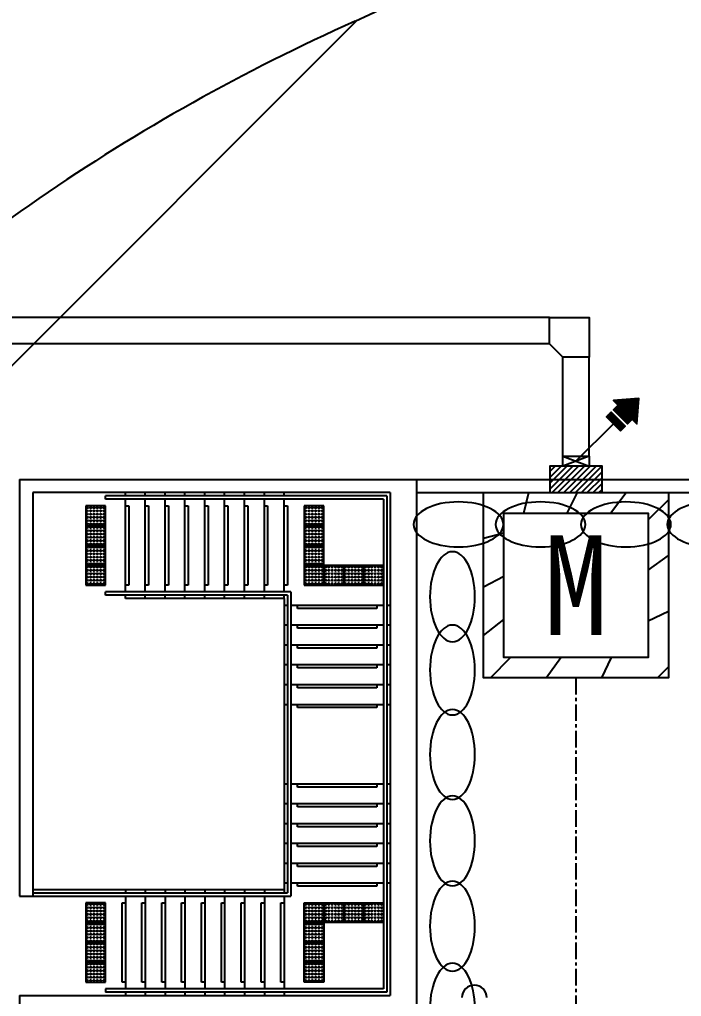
# Model space of a CAD drawing. Header units: millimetres. Extents: x 1145859089 to 1147511753, y -1047484727 to -1047247487.
# Drawn here: x 1146007141 to 1146017145, y -1047426385 to -1047411618 of the extents above; entities that cross this region are included whole.
import ezdxf
from ezdxf.enums import TextEntityAlignment as Align
from ezdxf.xclip import XClip

# ---------------------------------------------------------------- set-up
doc = ezdxf.new("R2010")
doc.units = ezdxf.units.MM
doc.header["$LTSCALE"] = 100
doc.header["$MEASUREMENT"] = 0
doc.header["$XCLIPFRAME"] = 2
doc.linetypes.add('CENTERX2', pattern=[4, 2.5, -0.5, 0.5, -0.5])
doc.layers.get('0').update_dxf_attribs({"linetype": 'CONTINUOUS'})
for name, color, linetype in [('0-BLOCK', 2, 'CONTINUOUS'), ('DUCT', 6, 'CONTINUOUS'), ('TRAY(전력용)', 1, 'CONTINUOUS'), ('XREF', 135, 'CONTINUOUS'), ('단지배치도$0$W240910', 135, 'CONTINUOUS')]:
    doc.layers.add(name, color=color, linetype=linetype)
doc.styles.add('돋움체', font='DotumChe.ttf')

# ---------------------------------------------------------------- blocks, each defined once
blk = doc.blocks.new('단지배치도$0$zw$9902')
at = {"layer": '단지배치도$0$W240910'}
for p, q in [((74104.04923193343, -40260.13331751557, -3.332182813901973e-09), (45683.29581798613, -68680.886731585, -1.302282433580659e-09)), ((69000.05817189557, -47199.98453070626), (81788.1384640648, -47199.98453070629)), ((69000.05817189557, -47199.9845307061), (69000.05817189463, -53499.98453070657)), ((75000.05817184085, -47199.98453070626), (75000.05817182851, -71699.98453070826)), ((69200.05817189557, -47399.9845307061), (69200.05817189463, -53499.98453070657)), ((74600.0581718965, -47399.98453070605), (69200.05817189557, -47399.98453070605)), ((70600.05817189557, -47449.9845307061), (70600.0581718958, -47399.9845307061)), ((70900.05817189603, -47449.9845307061), (70900.0581718958, -47399.9845307061)), ((71200.05817189626, -47449.9845307061), (71200.05817189603, -47399.9845307061)), ((71500.05817189626, -47449.9845307061), (71500.05817189603, -47399.9845307061)), ((71800.05817189626, -47449.9845307061), (71800.05817189603, -47399.9845307061)), ((72100.05817189603, -47449.9845307061), (72100.05817189626, -47399.9845307061)), ((72400.0581718958, -47449.9845307061), (72400.05817189603, -47399.9845307061)), ((72700.05817189557, -47449.9845307061), (72700.05817189603, -47399.9845307061)), ((73000.05817189603, -47449.9845307061), (73000.05817189603, -47399.9845307061)), ((74600.0581718965, -47399.98453070605), (74600.05817189277, -54999.98453070651)), ((75000.05817184062, -47399.98453070628), (81940.5890368491, -47399.98453070628)), ((74550.05817189696, -47449.9845307061), (70300.05817189603, -47449.9845307061)), ((70300.05817189603, -47499.9845307061), (70300.05817189603, -47449.9845307061)), ((74500.05817189696, -47499.9845307061), (70300.05817189603, -47499.9845307061)), ((70600.05817189626, -48899.9845307061), (70600.0581718958, -47499.9845307061)), ((70900.05817189603, -48899.9845307061), (70900.05817189603, -47499.9845307061)), ((71200.05817189603, -48899.9845307061), (71200.05817189626, -47499.9845307061)), ((71500.05817189603, -48899.9845307061), (71500.05817189626, -47499.9845307061)), ((71800.05817189603, -48899.98453070605), (71800.05817189626, -47499.9845307061)), ((72100.05817189603, -48899.98453070605), (72100.0581718965, -47499.9845307061)), ((72400.05817189603, -48899.98453070605), (72400.05817189603, -47499.9845307061)), ((72700.05817189603, -48899.98453070605), (72700.05817189603, -47499.9845307061)), ((73000.05817189603, -48899.98453070605), (73000.05817189603, -47499.9845307061)), ((74500.05817189696, -47499.9845307061), (74500.05817189417, -54899.98453070657)), ((74550.05817189696, -47449.9845307061), (74550.05817189394, -54949.98453070657)), ((70300.05817189589, -47599.98453070605), (70000.05817189589, -47599.98453070605)), ((70000.05817189589, -47599.98453070605), (70000.05817189589, -47899.98453070605)), ((70300.05817189589, -47899.98453070605), (70300.05817189589, -47599.98453070605)), ((70600.05817189557, -47599.98453070651), (70650.05817189696, -47599.98453070605)), ((70650.05817189696, -47599.98453070605), (70650.05817189557, -48799.98453070698)), ((70900.05817189557, -47599.98453070651), (70950.05817189696, -47599.98453070605)), ((70950.05817189696, -47599.98453070605), (70950.05817189557, -48799.98453070698)), ((71200.05817189557, -47599.98453070651), (71250.05817189696, -47599.98453070605)), ((71250.05817189696, -47599.98453070605), (71250.05817189557, -48799.98453070698)), ((71500.05817189557, -47599.98453070651), (71550.05817189696, -47599.98453070605)), ((71550.05817189696, -47599.98453070605), (71550.05817189557, -48799.98453070698)), ((71800.05817189557, -47599.98453070651), (71850.05817189696, -47599.98453070605)), ((71850.05817189696, -47599.98453070605), (71850.05817189557, -48799.98453070698)), ((72100.05817189557, -47599.98453070651), (72150.05817189696, -47599.98453070605)), ((72150.05817189696, -47599.98453070605), (72150.05817189557, -48799.98453070698)), ((72400.05817189557, -47599.98453070651), (72450.05817189696, -47599.98453070605)), ((72450.05817189696, -47599.98453070605), (72450.05817189557, -48799.98453070698)), ((72700.05817189557, -47599.98453070651), (72750.05817189696, -47599.98453070605)), ((72750.05817189696, -47599.98453070605), (72750.05817189557, -48799.98453070698)), ((73000.05817189557, -47599.98453070651), (73050.05817189696, -47599.98453070605)), ((73050.05817189696, -47599.98453070605), (73050.05817189557, -48799.98453070698)), ((73600.05817189589, -47599.98453070605), (73300.05817189589, -47599.98453070605)), ((73300.05817189589, -47599.98453070605), (73300.05817189589, -47899.98453070605)), ((73600.05817189589, -47899.98453070605), (73600.05817189589, -47599.98453070605)), ((70300.05817189589, -47899.98453070605), (70000.05817189589, -47899.98453070605)), ((70000.05817189589, -47899.98453070605), (70000.05817189589, -48199.98453070605)), ((70000.05817189589, -47899.98453070605), (70300.05817189589, -47899.98453070605)), ((70300.05817189589, -48199.98453070605), (70300.05817189589, -47899.98453070605)), ((73600.05817189589, -47899.98453070605), (73300.05817189589, -47899.98453070605)), ((73300.05817189589, -47899.98453070605), (73300.05817189589, -48199.98453070605)), ((73300.05817189589, -47899.98453070605), (73600.05817189589, -47899.98453070605)), ((73600.05817189589, -48199.98453070605), (73600.05817189589, -47899.98453070605)), ((70300.05817189589, -48199.98453070605), (70000.05817189589, -48199.98453070605)), ((70000.05817189589, -48199.98453070605), (70000.05817189589, -48499.98453070605)), ((70000.05817189589, -48199.98453070605), (70300.05817189589, -48199.98453070605)), ((70300.05817189589, -48499.98453070605), (70300.05817189589, -48199.98453070605)), ((73600.05817189589, -48199.98453070605), (73300.05817189589, -48199.98453070605)), ((73300.05817189589, -48199.98453070605), (73300.05817189589, -48499.98453070605)), ((73300.05817189589, -48199.98453070605), (73600.05817189589, -48199.98453070605)), ((73600.05817189589, -48499.98453070605), (73600.05817189589, -48199.98453070605)), ((70300.05817189589, -48499.98453070605), (70000.05817189589, -48499.98453070605)), ((70000.05817189589, -48499.98453070605), (70000.05817189589, -48799.98453070605)), ((70000.05817189589, -48499.98453070605), (70300.05817189589, -48499.98453070605)), ((70300.05817189589, -48799.98453070605), (70300.05817189589, -48499.98453070605)), ((73600.05817189589, -48499.98453070605), (73300.05817189589, -48499.98453070605)), ((73300.05817189589, -48499.98453070605), (73300.05817189589, -48799.98453070605)), ((73300.05817189589, -48499.98453070605), (73600.05817189589, -48499.98453070605)), ((73600.05817189589, -48799.98453070605), (73600.05817189589, -48499.98453070605)), ((73900.05817189589, -48499.98453070605), (73600.05817189589, -48499.98453070605)), ((73600.05817189589, -48499.98453070605), (73600.05817189589, -48799.98453070605)), ((73900.05817189589, -48799.98453070605), (73900.05817189589, -48499.98453070605)), ((74200.05817189589, -48499.98453070605), (73900.05817189589, -48499.98453070605)), ((73900.05817189589, -48499.98453070605), (73900.05817189589, -48799.98453070605)), ((74200.05817189589, -48799.98453070605), (74200.05817189589, -48499.98453070605)), ((74500.05817189589, -48499.98453070605), (74200.05817189589, -48499.98453070605)), ((74200.05817189589, -48499.98453070605), (74200.05817189589, -48799.98453070605)), ((74500.05817189589, -48799.98453070605), (74500.05817189589, -48499.98453070605)), ((70000.05817189589, -48799.98453070605), (70300.05817189589, -48799.98453070605)), ((70650.05817189557, -48799.98453070698), (70600.05817189603, -48799.98453070605)), ((70950.05817189557, -48799.98453070698), (70900.05817189603, -48799.98453070605)), ((71250.05817189557, -48799.98453070698), (71200.05817189603, -48799.98453070605)), ((71550.05817189557, -48799.98453070698), (71500.05817189603, -48799.98453070605)), ((71850.05817189557, -48799.98453070698), (71800.05817189603, -48799.98453070605)), ((72150.05817189557, -48799.98453070698), (72100.05817189603, -48799.98453070605)), ((72450.05817189557, -48799.98453070698), (72400.05817189603, -48799.98453070605)), ((72750.05817189557, -48799.98453070698), (72700.05817189603, -48799.98453070605)), ((73050.05817189557, -48799.98453070698), (73000.05817189603, -48799.98453070605)), ((73300.05817189589, -48799.98453070605), (73600.05817189589, -48799.98453070605)), ((73600.05817189589, -48799.98453070605), (73900.05817189589, -48799.98453070605)), ((73900.05817189589, -48799.98453070605), (74200.05817189589, -48799.98453070605)), ((74200.05817189589, -48799.98453070605), (74500.05817189589, -48799.98453070605)), ((73100.05817189603, -48899.9845307061), (70300.05817189603, -48899.9845307061)), ((70300.05817189603, -48949.98453070605), (70300.05817189603, -48899.98453070605)), ((73050.05817189603, -48949.9845307061), (70300.05817189603, -48949.9845307061)), ((70600.05817189603, -48999.98453070605), (70600.05817189603, -48949.9845307061)), ((73000.05817189603, -48999.9845307061), (70600.05817189603, -48999.9845307061)), ((70900.05817189603, -48999.98453070605), (70900.05817189626, -48949.9845307061)), ((71200.05817189603, -48999.98453070605), (71200.05817189626, -48949.9845307061)), ((71500.05817189603, -48999.98453070605), (71500.05817189626, -48949.9845307061)), ((71800.05817189603, -48999.98453070605), (71800.05817189603, -48949.98453070605)), ((72100.05817189603, -48999.98453070605), (72100.05817189603, -48949.98453070605)), ((72400.05817189603, -48999.98453070605), (72400.05817189603, -48949.98453070605)), ((72700.05817189603, -48999.98453070605), (72700.05817189603, -48949.98453070605)), ((73000.05817189603, -48999.98453070605), (73000.05817189603, -48949.98453070605)), ((73000.05817189603, -48999.9845307061), (73000.05817189417, -53399.98453070657)), ((73050.05817189603, -48949.9845307061), (73050.05817189417, -53449.98453070657)), ((73100.05817189603, -48899.9845307061), (73100.05817189417, -53499.98453070657)), ((73000.05817189603, -49099.98453070605), (73050.05817189603, -49099.98453070605)), ((73100.05817189603, -49099.98453070605), (74500.0581718965, -49099.98453070605)), ((73200.0581718951, -49149.98453070558), (73200.05817189603, -49099.98453070605)), ((74400.05817189626, -49149.98453070698), (73200.0581718951, -49149.98453070558)), ((74400.0581718958, -49099.98453070558), (74400.05817189626, -49149.98453070698)), ((74550.05817189673, -49099.98453070605), (74600.05817189533, -49099.98453070605)), ((73000.05817189603, -49399.98453070605), (73050.05817189603, -49399.98453070605)), ((73100.05817189603, -49399.98453070605), (74500.05817189626, -49399.98453070605)), ((73200.0581718951, -49449.98453070558), (73200.05817189603, -49399.98453070605)), ((74400.05817189626, -49449.98453070698), (73200.0581718951, -49449.98453070558)), ((74400.0581718958, -49399.98453070558), (74400.05817189626, -49449.98453070698)), ((74550.05817189673, -49399.98453070605), (74600.05817189533, -49399.98453070605)), ((73000.05817189603, -49699.98453070605), (73050.05817189603, -49699.98453070605)), ((73100.05817189603, -49699.98453070605), (74500.05817189626, -49699.98453070605)), ((73200.0581718951, -49749.98453070558), (73200.05817189603, -49699.98453070605)), ((74400.05817189626, -49749.98453070698), (73200.0581718951, -49749.98453070558)), ((74400.0581718958, -49699.98453070558), (74400.05817189626, -49749.98453070698)), ((74550.0581718965, -49699.98453070605), (74600.05817189533, -49699.98453070605)), ((73000.05817189603, -49999.98453070605), (73050.05817189603, -49999.98453070605)), ((73100.05817189603, -49999.98453070605), (74500.05817189626, -49999.98453070605)), ((73200.0581718951, -50049.98453070558), (73200.05817189603, -49999.98453070605)), ((74400.05817189626, -50049.98453070698), (73200.0581718951, -50049.98453070558)), ((74400.0581718958, -49999.98453070558), (74400.05817189626, -50049.98453070698)), ((74550.05817189626, -49999.98453070605), (74600.0581718951, -49999.98453070605)), ((73000.05817189603, -50299.98453070605), (73050.05817189603, -50299.98453070605)), ((73100.05817189603, -50299.98453070605), (74500.0581718958, -50299.98453070605)), ((73200.0581718951, -50349.98453070558), (73200.05817189603, -50299.98453070605)), ((74400.05817189626, -50349.98453070698), (73200.0581718951, -50349.98453070558)), ((74400.0581718958, -50299.98453070558), (74400.05817189626, -50349.98453070698)), ((74550.05817189626, -50299.98453070605), (74600.0581718951, -50299.98453070605)), ((73000.05817189603, -50599.98453070605), (73050.05817189603, -50599.98453070605)), ((73100.05817189603, -50599.98453070605), (74500.05817189603, -50599.98453070605)), ((73200.0581718951, -50649.98453070558), (73200.05817189603, -50599.98453070605)), ((74400.05817189626, -50649.98453070698), (73200.0581718951, -50649.98453070558)), ((74400.0581718958, -50599.98453070558), (74400.05817189626, -50649.98453070698)), ((74550.0581718958, -50599.98453070605), (74600.05817189463, -50599.98453070605)), ((73000.05817189603, -51799.98453070605), (73050.05817189603, -51799.98453070605)), ((73100.05817189603, -51799.98453070605), (74500.05817189557, -51799.98453070558)), ((73200.05817189557, -51849.98453070558), (73200.0581718965, -51799.98453070605)), ((74400.05817189766, -51799.98453070511), (74400.05817189813, -51849.98453070651)), ((74550.05817189557, -51799.98453070558), (74600.0581718944, -51799.98453070552)), ((74400.05817189813, -51849.98453070651), (73200.05817189557, -51849.98453070558)), ((73000.05817189603, -52099.98453070605), (73050.05817189603, -52099.98453070605)), ((73100.05817189603, -52099.98453070605), (74500.0581718951, -52099.98453070558)), ((73200.05817189557, -52149.98453070558), (73200.0581718965, -52099.98453070605)), ((74400.05817189766, -52099.98453070511), (74400.05817189813, -52149.98453070651)), ((74550.05817189533, -52099.98453070558), (74600.05817189394, -52099.98453070558)), ((74400.05817189813, -52149.98453070651), (73200.05817189557, -52149.98453070558)), ((73000.05817189603, -52399.98453070605), (73050.05817189603, -52399.98453070605)), ((73100.05817189603, -52399.98453070605), (74500.0581718951, -52399.98453070558)), ((73200.05817189557, -52449.98453070558), (73200.0581718965, -52399.98453070605)), ((74400.05817189766, -52399.98453070511), (74400.05817189813, -52449.98453070651)), ((74550.05817189533, -52399.98453070558), (74600.05817189394, -52399.98453070552)), ((74400.05817189813, -52449.98453070651), (73200.05817189557, -52449.98453070558)), ((73000.05817189603, -52699.98453070605), (73050.05817189603, -52699.98453070605)), ((73100.05817189603, -52699.98453070605), (74500.0581718951, -52699.98453070558)), ((73200.05817189557, -52749.98453070558), (73200.0581718965, -52699.98453070605)), ((74400.05817189766, -52699.98453070511), (74400.05817189813, -52749.98453070651)), ((74550.05817189533, -52699.98453070558), (74600.05817189394, -52699.98453070552)), ((74400.05817189813, -52749.98453070651), (73200.05817189557, -52749.98453070558)), ((73000.05817189603, -52999.98453070605), (73050.05817189603, -52999.98453070605)), ((73100.05817189603, -52999.98453070605), (74500.0581718951, -52999.98453070558)), ((73200.05817189557, -53049.98453070558), (73200.0581718965, -52999.98453070605)), ((74400.05817189766, -52999.98453070511), (74400.05817189813, -53049.98453070651)), ((74550.05817189487, -52999.98453070558), (74600.0581718937, -52999.98453070552)), ((74400.05817189813, -53049.98453070651), (73200.05817189557, -53049.98453070558)), ((73000.05817189603, -53299.98453070657), (73000.05817189603, -53349.98453070657)), ((73000.05817189603, -53299.98453070651), (73000.05817189603, -53349.98453070651)), ((73000.05817189603, -53299.98453070605), (73050.05817189603, -53299.98453070605)), ((73100.05817189603, -53299.98453070605), (74500.0581718951, -53299.98453070558)), ((73200.05817189557, -53349.98453070558), (73200.0581718965, -53299.98453070605)), ((74400.05817189766, -53299.98453070511), (74400.05817189813, -53349.98453070651)), ((74550.05817189487, -53299.98453070558), (74600.0581718937, -53299.98453070558)), ((69200.05817189463, -53399.98453070651), (73000.0581718951, -53399.98453070651)), ((69200.05817189463, -53449.98453070651), (73050.0581718951, -53449.98453070651)), ((70600.05817189603, -53399.98453070651), (70600.05817189603, -53449.98453070651)), ((70900.05817189603, -53399.98453070651), (70900.05817189603, -53449.98453070651)), ((71200.05817189603, -53399.98453070651), (71200.05817189603, -53449.98453070651)), ((71500.05817189603, -53399.98453070651), (71500.05817189603, -53449.98453070651)), ((71800.05817189603, -53399.98453070651), (71800.05817189603, -53449.98453070651)), ((72100.05817189603, -53399.98453070651), (72100.05817189603, -53449.98453070651)), ((72400.05817189603, -53399.98453070651), (72400.05817189603, -53449.98453070651)), ((72700.05817189603, -53399.98453070651), (72700.05817189603, -53449.98453070651)), ((73000.05817189603, -53399.98453070651), (73000.05817189603, -53449.98453070651)), ((74400.05817189813, -53349.98453070651), (73200.05817189557, -53349.98453070558)), ((69000.05817189463, -53499.98453070657), (69200.05817189463, -53499.98453070657)), ((69000.05817189463, -53499.98453070651), (69200.05817189463, -53499.98453070651)), ((69200.05817189463, -53499.98453070651), (73100.0581718951, -53499.98453070651)), ((70300.05817189589, -53599.98453070657), (70000.05817189589, -53599.98453070657)), ((70000.05817189589, -53599.98453070657), (70000.05817189589, -53899.98453070657)), ((70300.05817189589, -53899.98453070657), (70300.05817189589, -53599.98453070657)), ((70550.0581718951, -54799.98453070721), (70550.0581718965, -53599.98453070622)), ((70550.0581718965, -53599.98453070622), (70600.05817189603, -53599.98453070715)), ((70600.05817189603, -53499.98453070657), (70600.05817189603, -54899.98453070657)), ((70850.0581718951, -54799.98453070721), (70850.0581718965, -53599.98453070622)), ((70850.0581718965, -53599.98453070622), (70900.05817189603, -53599.98453070715)), ((70900.05817189603, -53499.98453070657), (70900.05817189626, -54899.98453070657)), ((71150.0581718951, -54799.98453070721), (71150.0581718965, -53599.98453070622)), ((71150.0581718965, -53599.98453070622), (71200.05817189603, -53599.98453070715)), ((71200.05817189603, -53499.98453070657), (71200.0581718965, -54899.98453070657)), ((71450.0581718951, -54799.98453070721), (71450.0581718965, -53599.98453070622)), ((71450.0581718965, -53599.98453070622), (71500.05817189603, -53599.98453070715)), ((71500.05817189603, -53499.98453070657), (71500.05817189626, -54899.98453070657)), ((71750.0581718951, -54799.98453070721), (71750.0581718965, -53599.98453070622)), ((71750.0581718965, -53599.98453070622), (71800.05817189603, -53599.98453070715)), ((71800.05817189603, -53499.98453070657), (71800.0581718965, -54899.98453070657)), ((72050.0581718951, -54799.98453070721), (72050.0581718965, -53599.98453070622)), ((72050.0581718965, -53599.98453070622), (72100.05817189603, -53599.98453070715)), ((72100.05817189603, -53499.98453070657), (72100.05817189603, -54899.98453070657)), ((72350.0581718951, -54799.98453070721), (72350.0581718965, -53599.98453070622)), ((72350.0581718965, -53599.98453070622), (72400.05817189603, -53599.98453070715)), ((72400.05817189603, -53499.98453070657), (72400.05817189626, -54899.98453070657)), ((72650.0581718951, -54799.98453070721), (72650.0581718965, -53599.98453070622)), ((72650.0581718965, -53599.98453070622), (72700.05817189603, -53599.98453070715)), ((72700.05817189603, -53499.98453070657), (72700.05817189673, -54899.98453070657)), ((72950.0581718951, -54799.98453070721), (72950.0581718965, -53599.98453070622)), ((72950.0581718965, -53599.98453070622), (73000.05817189603, -53599.98453070715)), ((73000.05817189603, -53499.98453070657), (73000.05817189626, -54899.98453070657)), ((73300.05817189586, -53899.98453070657), (73300.05817189586, -53599.98453070657)), ((73300.05817189586, -53599.98453070657), (73600.05817189586, -53599.98453070657)), ((73600.05817189586, -53599.98453070657), (73600.05817189586, -53899.98453070657)), ((73600.05817189586, -53899.98453070657), (73600.05817189586, -53599.98453070657)), ((73600.05817189586, -53599.98453070657), (73900.05817189586, -53599.98453070657)), ((73900.05817189586, -53599.98453070657), (73900.05817189586, -53899.98453070657)), ((73900.05817189586, -53899.98453070657), (73900.05817189586, -53599.98453070657)), ((73900.05817189586, -53599.98453070657), (74200.05817189586, -53599.98453070657)), ((74200.05817189586, -53599.98453070657), (74200.05817189586, -53899.98453070657)), ((74200.05817189586, -53899.98453070657), (74200.05817189586, -53599.98453070657)), ((74200.05817189586, -53599.98453070657), (74500.05817189586, -53599.98453070657)), ((74500.05817189586, -53599.98453070657), (74500.05817189586, -53899.98453070657)), ((70300.05817189589, -53899.98453070657), (70000.05817189589, -53899.98453070657)), ((70000.05817189589, -53899.98453070657), (70000.05817189589, -54199.98453070657)), ((70000.05817189589, -53899.98453070657), (70300.05817189589, -53899.98453070657)), ((70300.05817189589, -54199.98453070657), (70300.05817189589, -53899.98453070657)), ((73600.05817189586, -53899.98453070657), (73300.05817189586, -53899.98453070657)), ((73300.05817189586, -54199.98453070657), (73300.05817189586, -53899.98453070657)), ((73300.05817189586, -53899.98453070657), (73600.05817189586, -53899.98453070657)), ((73600.05817189586, -53899.98453070657), (73600.05817189586, -54199.98453070657)), ((73900.05817189586, -53899.98453070657), (73600.05817189586, -53899.98453070657)), ((74200.05817189586, -53899.98453070657), (73900.05817189586, -53899.98453070657)), ((74500.05817189586, -53899.98453070657), (74200.05817189586, -53899.98453070657)), ((70300.05817189589, -54199.98453070657), (70000.05817189589, -54199.98453070657)), ((70000.05817189589, -54199.98453070657), (70000.05817189589, -54499.98453070657)), ((70000.05817189589, -54199.98453070657), (70300.05817189589, -54199.98453070657)), ((70300.05817189589, -54499.98453070657), (70300.05817189589, -54199.98453070657)), ((73600.05817189586, -54199.98453070657), (73300.05817189586, -54199.98453070657)), ((73300.05817189586, -54499.98453070657), (73300.05817189586, -54199.98453070657)), ((73300.05817189586, -54199.98453070657), (73600.05817189586, -54199.98453070657)), ((73600.05817189586, -54199.98453070657), (73600.05817189586, -54499.98453070657)), ((70300.05817189589, -54499.98453070657), (70000.05817189589, -54499.98453070657)), ((70000.05817189589, -54499.98453070657), (70000.05817189589, -54799.98453070657)), ((70000.05817189589, -54499.98453070657), (70300.05817189589, -54499.98453070657)), ((70300.05817189589, -54799.98453070657), (70300.05817189589, -54499.98453070657)), ((73600.05817189586, -54499.98453070657), (73300.05817189586, -54499.98453070657)), ((73300.05817189586, -54799.98453070657), (73300.05817189586, -54499.98453070657)), ((73300.05817189586, -54499.98453070657), (73600.05817189586, -54499.98453070657)), ((73600.05817189586, -54499.98453070657), (73600.05817189586, -54799.98453070657)), ((70000.05817189589, -54799.98453070657), (70300.05817189589, -54799.98453070657)), ((74500.05817189696, -54899.98453070657), (70300.05817189603, -54899.98453070657)), ((70300.05817189603, -54899.98453070657), (70300.05817189603, -54949.98453070657)), ((70600.0581718965, -54799.98453070674), (70550.0581718951, -54799.98453070721)), ((70900.0581718965, -54799.98453070674), (70850.0581718951, -54799.98453070721)), ((71200.0581718965, -54799.98453070674), (71150.0581718951, -54799.98453070721)), ((71500.0581718965, -54799.98453070674), (71450.0581718951, -54799.98453070721)), ((71800.0581718965, -54799.98453070674), (71750.0581718951, -54799.98453070721)), ((72100.0581718965, -54799.98453070674), (72050.0581718951, -54799.98453070721)), ((72400.0581718965, -54799.98453070674), (72350.0581718951, -54799.98453070721)), ((72700.0581718965, -54799.98453070674), (72650.0581718951, -54799.98453070721)), ((73000.0581718965, -54799.98453070674), (72950.0581718951, -54799.98453070721)), ((73600.05817189586, -54799.98453070657), (73300.05817189586, -54799.98453070657)), ((69000.05817189463, -54999.98453070651), (74600.05817189277, -54999.98453070651)), ((69000.05817189463, -54999.98453070651), (69000.05817189463, -55199.98453070651)), ((74550.05817189696, -54949.98453070657), (70300.05817189603, -54949.98453070657)), ((70600.05817189626, -54949.98453070657), (70600.05817189626, -54999.98453070651)), ((70600.05817189626, -54949.98453070657), (70600.05817189626, -54999.98453070651)), ((70900.05817189626, -54949.98453070657), (70900.05817189626, -54999.98453070651)), ((70900.05817189603, -54949.98453070657), (70900.05817189626, -54999.98453070651)), ((71200.05817189673, -54949.98453070657), (71200.0581718965, -54999.98453070651)), ((71200.05817189673, -54949.98453070657), (71200.0581718965, -54999.98453070651)), ((71500.0581718965, -54949.98453070657), (71500.05817189626, -54999.98453070651)), ((71500.05817189603, -54949.98453070657), (71500.05817189626, -54999.98453070651)), ((71800.05817189673, -54949.98453070657), (71800.0581718965, -54999.98453070651)), ((71800.0581718965, -54949.98453070657), (71800.0581718965, -54999.98453070651)), ((72100.05817189626, -54949.98453070657), (72100.05817189626, -54999.98453070651)), ((72100.05817189626, -54949.98453070657), (72100.05817189626, -54999.98453070651)), ((72400.05817189626, -54949.98453070657), (72400.05817189626, -54999.98453070651)), ((72400.05817189603, -54949.98453070657), (72400.05817189626, -54999.98453070651)), ((72700.05817189673, -54949.98453070657), (72700.0581718965, -54999.98453070651)), ((72700.05817189673, -54949.98453070657), (72700.0581718965, -54999.98453070651)), ((73000.0581718965, -54949.98453070657), (73000.05817189626, -54999.98453070651)), ((73000.05817189603, -54949.98453070657), (73000.05817189626, -54999.98453070651))]:
    blk.add_line(p, q, dxfattribs=at)
for centre in [(70025.0581718955, -47624.98453070663), (70025.05817189562, -47674.98453070663), (70075.0581718955, -47624.98453070663), (70075.05817189562, -47674.98453070663), (70125.0581718955, -47624.98453070663), (70125.05817189562, -47674.98453070663), (70175.0581718955, -47624.98453070663), (70175.05817189562, -47674.98453070663), (70225.0581718955, -47624.98453070663), (70225.05817189562, -47674.98453070663), (70275.0581718955, -47624.98453070663), (70275.05817189562, -47674.98453070663), (73325.0581718955, -47624.98453070663), (73325.05817189562, -47674.98453070663), (73375.0581718955, -47624.98453070663), (73375.05817189562, -47674.98453070663), (73425.0581718955, -47624.98453070663), (73425.05817189562, -47674.98453070663), (73475.0581718955, -47624.98453070663), (73475.05817189562, -47674.98453070663), (73525.0581718955, -47624.98453070663), (73525.05817189562, -47674.98453070663), (73575.0581718955, -47624.98453070663), (73575.05817189562, -47674.98453070663), (70025.05817189571, -47724.98453070663), (70025.05817189603, -47774.98453070663), (70025.05817189603, -47824.98453070663), (70075.05817189571, -47724.98453070663), (70075.05817189603, -47774.98453070663), (70075.05817189603, -47824.98453070663), (70125.05817189571, -47724.98453070663), (70125.05817189603, -47774.98453070663), (70125.05817189603, -47824.98453070663), (70175.05817189571, -47724.98453070663), (70175.05817189603, -47774.98453070663), (70175.05817189603, -47824.98453070663), (70225.05817189571, -47724.98453070663), (70225.05817189603, -47774.98453070663), (70225.05817189603, -47824.98453070663), (70275.05817189571, -47724.98453070663), (70275.05817189603, -47774.98453070663), (70275.05817189603, -47824.98453070663), (73325.05817189571, -47724.98453070663), (73325.05817189603, -47774.98453070663), (73325.05817189603, -47824.98453070663), (73375.05817189571, -47724.98453070663), (73375.05817189603, -47774.98453070663), (73375.05817189603, -47824.98453070663), (73425.05817189571, -47724.98453070663), (73425.05817189603, -47774.98453070663), (73425.05817189603, -47824.98453070663), (73475.05817189571, -47724.98453070663), (73475.05817189603, -47774.98453070663), (73475.05817189603, -47824.98453070663), (73525.05817189571, -47724.98453070663), (73525.05817189603, -47774.98453070663), (73525.05817189603, -47824.98453070663), (73575.05817189571, -47724.98453070663), (73575.05817189603, -47774.98453070663), (73575.05817189603, -47824.98453070663), (70025.05817189603, -47874.98453070663), (70025.0581718955, -47924.98453070663), (70025.05817189562, -47974.98453070663), (70075.05817189603, -47874.98453070663), (70075.0581718955, -47924.98453070663), (70075.05817189562, -47974.98453070663), (70125.05817189603, -47874.98453070663), (70125.0581718955, -47924.98453070663), (70125.05817189562, -47974.98453070663), (70175.05817189603, -47874.98453070663), (70175.0581718955, -47924.98453070663), (70175.05817189562, -47974.98453070663), (70225.05817189603, -47874.98453070663), (70225.0581718955, -47924.98453070663), (70225.05817189562, -47974.98453070663), (70275.05817189603, -47874.98453070663), (70275.0581718955, -47924.98453070663), (70275.05817189562, -47974.98453070663), (73325.05817189603, -47874.98453070663), (73325.0581718955, -47924.98453070663), (73325.05817189562, -47974.98453070663), (73375.05817189603, -47874.98453070663), (73375.0581718955, -47924.98453070663), (73375.05817189562, -47974.98453070663), (73425.05817189603, -47874.98453070663), (73425.0581718955, -47924.98453070663), (73425.05817189562, -47974.98453070663), (73475.05817189603, -47874.98453070663), (73475.0581718955, -47924.98453070663), (73475.05817189562, -47974.98453070663), (73525.05817189603, -47874.98453070663), (73525.0581718955, -47924.98453070663), (73525.05817189562, -47974.98453070663), (73575.05817189603, -47874.98453070663), (73575.0581718955, -47924.98453070663), (73575.05817189562, -47974.98453070663), (70025.05817189571, -48024.98453070663), (70025.05817189603, -48074.98453070663), (70025.05817189603, -48124.98453070663), (70075.05817189571, -48024.98453070663), (70075.05817189603, -48074.98453070663), (70075.05817189603, -48124.98453070663), (70125.05817189571, -48024.98453070663), (70125.05817189603, -48074.98453070663), (70125.05817189603, -48124.98453070663), (70175.05817189571, -48024.98453070663), (70175.05817189603, -48074.98453070663), (70175.05817189603, -48124.98453070663), (70225.05817189571, -48024.98453070663), (70225.05817189603, -48074.98453070663), (70225.05817189603, -48124.98453070663), (70275.05817189571, -48024.98453070663), (70275.05817189603, -48074.98453070663), (70275.05817189603, -48124.98453070663), (73325.05817189571, -48024.98453070663), (73325.05817189603, -48074.98453070663), (73325.05817189603, -48124.98453070663), (73375.05817189571, -48024.98453070663), (73375.05817189603, -48074.98453070663), (73375.05817189603, -48124.98453070663), (73425.05817189571, -48024.98453070663), (73425.05817189603, -48074.98453070663), (73425.05817189603, -48124.98453070663), (73475.05817189571, -48024.98453070663), (73475.05817189603, -48074.98453070663), (73475.05817189603, -48124.98453070663), (73525.05817189571, -48024.98453070663), (73525.05817189603, -48074.98453070663), (73525.05817189603, -48124.98453070663), (73575.05817189571, -48024.98453070663), (73575.05817189603, -48074.98453070663), (73575.05817189603, -48124.98453070663), (70025.05817189603, -48174.98453070663), (70025.0581718955, -48224.98453070663), (70025.05817189562, -48274.98453070663), (70075.05817189603, -48174.98453070663), (70075.0581718955, -48224.98453070663), (70075.05817189562, -48274.98453070663), (70125.05817189603, -48174.98453070663), (70125.0581718955, -48224.98453070663), (70125.05817189562, -48274.98453070663), (70175.05817189603, -48174.98453070663), (70175.0581718955, -48224.98453070663), (70175.05817189562, -48274.98453070663), (70225.05817189603, -48174.98453070663), (70225.0581718955, -48224.98453070663), (70225.05817189562, -48274.98453070663), (70275.05817189603, -48174.98453070663), (70275.0581718955, -48224.98453070663), (70275.05817189562, -48274.98453070663), (73325.05817189603, -48174.98453070663), (73325.0581718955, -48224.98453070663), (73325.05817189562, -48274.98453070663), (73375.05817189603, -48174.98453070663), (73375.0581718955, -48224.98453070663), (73375.05817189562, -48274.98453070663), (73425.05817189603, -48174.98453070663), (73425.0581718955, -48224.98453070663), (73425.05817189562, -48274.98453070663), (73475.05817189603, -48174.98453070663), (73475.0581718955, -48224.98453070663), (73475.05817189562, -48274.98453070663), (73525.05817189603, -48174.98453070663), (73525.0581718955, -48224.98453070663), (73525.05817189562, -48274.98453070663), (73575.05817189603, -48174.98453070663), (73575.0581718955, -48224.98453070663), (73575.05817189562, -48274.98453070663), (70025.05817189571, -48324.98453070663), (70025.05817189603, -48374.98453070663), (70025.05817189603, -48424.98453070663), (70075.05817189571, -48324.98453070663), (70075.05817189603, -48374.98453070663), (70075.05817189603, -48424.98453070663), (70125.05817189571, -48324.98453070663), (70125.05817189603, -48374.98453070663), (70125.05817189603, -48424.98453070663), (70175.05817189571, -48324.98453070663), (70175.05817189603, -48374.98453070663), (70175.05817189603, -48424.98453070663), (70225.05817189571, -48324.98453070663), (70225.05817189603, -48374.98453070663), (70225.05817189603, -48424.98453070663), (70275.05817189571, -48324.98453070663), (70275.05817189603, -48374.98453070663), (70275.05817189603, -48424.98453070663), (73325.05817189571, -48324.98453070663), (73325.05817189603, -48374.98453070663), (73325.05817189603, -48424.98453070663), (73375.05817189571, -48324.98453070663), (73375.05817189603, -48374.98453070663), (73375.05817189603, -48424.98453070663), (73425.05817189571, -48324.98453070663), (73425.05817189603, -48374.98453070663), (73425.05817189603, -48424.98453070663), (73475.05817189571, -48324.98453070663), (73475.05817189603, -48374.98453070663), (73475.05817189603, -48424.98453070663), (73525.05817189571, -48324.98453070663), (73525.05817189603, -48374.98453070663), (73525.05817189603, -48424.98453070663), (73575.05817189571, -48324.98453070663), (73575.05817189603, -48374.98453070663), (73575.05817189603, -48424.98453070663), (70025.05817189603, -48474.98453070663), (70025.0581718955, -48524.98453070663), (70025.05817189562, -48574.98453070663), (70075.05817189603, -48474.98453070663), (70075.0581718955, -48524.98453070663), (70075.05817189562, -48574.98453070663), (70125.05817189603, -48474.98453070663), (70125.0581718955, -48524.98453070663), (70125.05817189562, -48574.98453070663), (70175.05817189603, -48474.98453070663), (70175.0581718955, -48524.98453070663), (70175.05817189562, -48574.98453070663), (70225.05817189603, -48474.98453070663), (70225.0581718955, -48524.98453070663), (70225.05817189562, -48574.98453070663), (70275.05817189603, -48474.98453070663), (70275.0581718955, -48524.98453070663), (70275.05817189562, -48574.98453070663), (73325.05817189603, -48474.98453070663), (73325.0581718955, -48524.98453070663), (73325.05817189562, -48574.98453070663), (73375.05817189603, -48474.98453070663), (73375.0581718955, -48524.98453070663), (73375.05817189562, -48574.98453070663), (73425.05817189603, -48474.98453070663), (73425.0581718955, -48524.98453070663), (73425.05817189562, -48574.98453070663), (73475.05817189603, -48474.98453070663), (73475.0581718955, -48524.98453070663), (73475.05817189562, -48574.98453070663), (73525.05817189603, -48474.98453070663), (73525.0581718955, -48524.98453070663), (73525.05817189562, -48574.98453070663), (73575.05817189603, -48474.98453070663), (73575.0581718955, -48524.98453070663), (73575.05817189562, -48574.98453070663), (73625.0581718955, -48524.98453070663), (73625.05817189562, -48574.98453070663), (73675.0581718955, -48524.98453070663), (73675.05817189562, -48574.98453070663), (73725.0581718955, -48524.98453070663), (73725.05817189562, -48574.98453070663), (73775.0581718955, -48524.98453070663), (73775.05817189562, -48574.98453070663), (73825.0581718955, -48524.98453070663), (73825.05817189562, -48574.98453070663), (73875.0581718955, -48524.98453070663), (73875.05817189562, -48574.98453070663), (73925.0581718955, -48524.98453070663), (73925.05817189562, -48574.98453070663), (73975.0581718955, -48524.98453070663), (73975.05817189562, -48574.98453070663), (74025.0581718955, -48524.98453070663), (74025.05817189562, -48574.98453070663), (74075.0581718955, -48524.98453070663), (74075.05817189562, -48574.98453070663), (74125.0581718955, -48524.98453070663), (74125.05817189562, -48574.98453070663), (74175.0581718955, -48524.98453070663), (74175.05817189562, -48574.98453070663), (74225.0581718955, -48524.98453070663), (74225.05817189562, -48574.98453070663), (74275.0581718955, -48524.98453070663), (74275.05817189562, -48574.98453070663), (74325.0581718955, -48524.98453070663), (74325.05817189562, -48574.98453070663), (74375.0581718955, -48524.98453070663), (74375.05817189562, -48574.98453070663), (74425.0581718955, -48524.98453070663), (74425.05817189562, -48574.98453070663), (74475.0581718955, -48524.98453070663), (74475.05817189562, -48574.98453070663), (70025.05817189571, -48624.98453070663), (70025.05817189603, -48674.98453070663), (70025.05817189603, -48724.98453070663), (70075.05817189571, -48624.98453070663), (70075.05817189603, -48674.98453070663), (70075.05817189603, -48724.98453070663), (70125.05817189571, -48624.98453070663), (70125.05817189603, -48674.98453070663), (70125.05817189603, -48724.98453070663), (70175.05817189571, -48624.98453070663), (70175.05817189603, -48674.98453070663), (70175.05817189603, -48724.98453070663), (70225.05817189571, -48624.98453070663), (70225.05817189603, -48674.98453070663), (70225.05817189603, -48724.98453070663), (70275.05817189571, -48624.98453070663), (70275.05817189603, -48674.98453070663), (70275.05817189603, -48724.98453070663), (73325.05817189571, -48624.98453070663), (73325.05817189603, -48674.98453070663), (73325.05817189603, -48724.98453070663), (73375.05817189571, -48624.98453070663), (73375.05817189603, -48674.98453070663), (73375.05817189603, -48724.98453070663), (73425.05817189571, -48624.98453070663), (73425.05817189603, -48674.98453070663), (73425.05817189603, -48724.98453070663), (73475.05817189571, -48624.98453070663), (73475.05817189603, -48674.98453070663), (73475.05817189603, -48724.98453070663), (73525.05817189571, -48624.98453070663), (73525.05817189603, -48674.98453070663), (73525.05817189603, -48724.98453070663), (73575.05817189571, -48624.98453070663), (73575.05817189603, -48674.98453070663), (73575.05817189603, -48724.98453070663), (73625.05817189571, -48624.98453070663), (73625.05817189603, -48674.98453070663), (73625.05817189603, -48724.98453070663), (73675.05817189571, -48624.98453070663), (73675.05817189603, -48674.98453070663), (73675.05817189603, -48724.98453070663), (73725.05817189571, -48624.98453070663), (73725.05817189603, -48674.98453070663), (73725.05817189603, -48724.98453070663), (73775.05817189571, -48624.98453070663), (73775.05817189603, -48674.98453070663), (73775.05817189603, -48724.98453070663), (73825.05817189571, -48624.98453070663), (73825.05817189603, -48674.98453070663), (73825.05817189603, -48724.98453070663), (73875.05817189571, -48624.98453070663), (73875.05817189603, -48674.98453070663), (73875.05817189603, -48724.98453070663), (73925.05817189571, -48624.98453070663), (73925.05817189603, -48674.98453070663), (73925.05817189603, -48724.98453070663), (73975.05817189571, -48624.98453070663), (73975.05817189603, -48674.98453070663), (73975.05817189603, -48724.98453070663), (74025.05817189571, -48624.98453070663), (74025.05817189603, -48674.98453070663), (74025.05817189603, -48724.98453070663), (74075.05817189571, -48624.98453070663), (74075.05817189603, -48674.98453070663), (74075.05817189603, -48724.98453070663), (74125.05817189571, -48624.98453070663), (74125.05817189603, -48674.98453070663), (74125.05817189603, -48724.98453070663), (74175.05817189571, -48624.98453070663), (74175.05817189603, -48674.98453070663), (74175.05817189603, -48724.98453070663), (74225.05817189571, -48624.98453070663), (74225.05817189603, -48674.98453070663), (74225.05817189603, -48724.98453070663), (74275.05817189571, -48624.98453070663), (74275.05817189603, -48674.98453070663), (74275.05817189603, -48724.98453070663), (74325.05817189571, -48624.98453070663), (74325.05817189603, -48674.98453070663), (74325.05817189603, -48724.98453070663), (74375.05817189571, -48624.98453070663), (74375.05817189603, -48674.98453070663), (74375.05817189603, -48724.98453070663), (74425.05817189571, -48624.98453070663), (74425.05817189603, -48674.98453070663), (74425.05817189603, -48724.98453070663), (74475.05817189571, -48624.98453070663), (74475.05817189603, -48674.98453070663), (74475.05817189603, -48724.98453070663), (70025.05817189603, -48774.98453070663), (70075.05817189603, -48774.98453070663), (70125.05817189603, -48774.98453070663), (70175.05817189603, -48774.98453070663), (70225.05817189603, -48774.98453070663), (70275.05817189603, -48774.98453070663), (73325.05817189603, -48774.98453070663), (73375.05817189603, -48774.98453070663), (73425.05817189603, -48774.98453070663), (73475.05817189603, -48774.98453070663), (73525.05817189603, -48774.98453070663), (73575.05817189603, -48774.98453070663), (73625.05817189603, -48774.98453070663), (73675.05817189603, -48774.98453070663), (73725.05817189603, -48774.98453070663), (73775.05817189603, -48774.98453070663), (73825.05817189603, -48774.98453070663), (73875.05817189603, -48774.98453070663), (73925.05817189603, -48774.98453070663), (73975.05817189603, -48774.98453070663), (74025.05817189603, -48774.98453070663), (74075.05817189603, -48774.98453070663), (74125.05817189603, -48774.98453070663), (74175.05817189603, -48774.98453070663), (74225.05817189603, -48774.98453070663), (74275.05817189603, -48774.98453070663), (74325.05817189603, -48774.98453070663), (74375.05817189603, -48774.98453070663), (74425.05817189603, -48774.98453070663), (74475.05817189603, -48774.98453070663), (70025.0581718955, -53624.98453070715), (70025.05817189562, -53674.98453070715), (70025.05817189571, -53724.98453070715), (70075.0581718955, -53624.98453070715), (70075.05817189562, -53674.98453070715), (70075.05817189571, -53724.98453070715), (70125.0581718955, -53624.98453070715), (70125.05817189562, -53674.98453070715), (70125.05817189571, -53724.98453070715), (70175.0581718955, -53624.98453070715), (70175.05817189562, -53674.98453070715), (70175.05817189571, -53724.98453070715), (70225.0581718955, -53624.98453070715), (70225.05817189562, -53674.98453070715), (70225.05817189571, -53724.98453070715), (70275.0581718955, -53624.98453070715), (70275.05817189562, -53674.98453070715), (70275.05817189571, -53724.98453070715), (73325.05817189603, -53624.984530706), (73325.05817189603, -53674.984530706), (73325.05817189603, -53724.984530706), (73375.05817189603, -53624.984530706), (73375.05817189603, -53674.984530706), (73375.05817189603, -53724.984530706), (73425.05817189603, -53624.984530706), (73425.05817189603, -53674.984530706), (73425.05817189603, -53724.984530706), (73475.05817189603, -53624.984530706), (73475.05817189603, -53674.984530706), (73475.05817189603, -53724.984530706), (73525.05817189603, -53624.984530706), (73525.05817189603, -53674.984530706), (73525.05817189603, -53724.984530706), (73575.05817189603, -53624.984530706), (73575.05817189603, -53674.984530706), (73575.05817189603, -53724.984530706), (73625.05817189603, -53624.984530706), (73625.05817189603, -53674.984530706), (73625.05817189603, -53724.984530706), (73675.05817189603, -53624.984530706), (73675.05817189603, -53674.984530706), (73675.05817189603, -53724.984530706), (73725.05817189603, -53624.984530706), (73725.05817189603, -53674.984530706), (73725.05817189603, -53724.984530706), (73775.05817189603, -53624.984530706), (73775.05817189603, -53674.984530706), (73775.05817189603, -53724.984530706), (73825.05817189603, -53624.984530706), (73825.05817189603, -53674.984530706), (73825.05817189603, -53724.984530706), (73875.05817189603, -53624.984530706), (73875.05817189603, -53674.984530706), (73875.05817189603, -53724.984530706), (73925.05817189603, -53624.984530706), (73925.05817189603, -53674.984530706), (73925.05817189603, -53724.984530706), (73975.05817189603, -53624.984530706), (73975.05817189603, -53674.984530706), (73975.05817189603, -53724.984530706), (74025.05817189603, -53624.984530706), (74025.05817189603, -53674.984530706), (74025.05817189603, -53724.984530706), (74075.05817189603, -53624.984530706), (74075.05817189603, -53674.984530706), (74075.05817189603, -53724.984530706), (74125.05817189603, -53624.984530706), (74125.05817189603, -53674.984530706), (74125.05817189603, -53724.984530706), (74175.05817189603, -53624.984530706), (74175.05817189603, -53674.984530706), (74175.05817189603, -53724.984530706), (74225.05817189603, -53624.984530706), (74225.05817189603, -53674.984530706), (74225.05817189603, -53724.984530706), (74275.05817189603, -53624.984530706), (74275.05817189603, -53674.984530706), (74275.05817189603, -53724.984530706), (74325.05817189603, -53624.984530706), (74325.05817189603, -53674.984530706), (74325.05817189603, -53724.984530706), (74375.05817189603, -53624.984530706), (74375.05817189603, -53674.984530706), (74375.05817189603, -53724.984530706), (74425.05817189603, -53624.984530706), (74425.05817189603, -53674.984530706), (74425.05817189603, -53724.984530706), (74475.05817189603, -53624.984530706), (74475.05817189603, -53674.984530706), (74475.05817189603, -53724.984530706), (70025.05817189603, -53774.98453070715), (70025.05817189603, -53824.98453070715), (70025.05817189603, -53874.98453070715), (70075.05817189603, -53774.98453070715), (70075.05817189603, -53824.98453070715), (70075.05817189603, -53874.98453070715), (70125.05817189603, -53774.98453070715), (70125.05817189603, -53824.98453070715), (70125.05817189603, -53874.98453070715), (70175.05817189603, -53774.98453070715), (70175.05817189603, -53824.98453070715), (70175.05817189603, -53874.98453070715), (70225.05817189603, -53774.98453070715), (70225.05817189603, -53824.98453070715), (70225.05817189603, -53874.98453070715), (70275.05817189603, -53774.98453070715), (70275.05817189603, -53824.98453070715), (70275.05817189603, -53874.98453070715), (73325.05817189571, -53774.984530706), (73325.05817189562, -53824.984530706), (73325.0581718955, -53874.98453070599), (73375.05817189571, -53774.984530706), (73375.05817189562, -53824.984530706), (73375.0581718955, -53874.98453070599), (73425.05817189571, -53774.984530706), (73425.05817189562, -53824.984530706), (73425.0581718955, -53874.98453070599), (73475.05817189571, -53774.984530706), (73475.05817189562, -53824.984530706), (73475.0581718955, -53874.98453070599), (73525.05817189571, -53774.984530706), (73525.05817189562, -53824.984530706), (73525.0581718955, -53874.98453070599), (73575.05817189571, -53774.984530706), (73575.05817189562, -53824.984530706), (73575.0581718955, -53874.98453070599), (73625.05817189571, -53774.984530706), (73625.05817189562, -53824.984530706), (73625.0581718955, -53874.98453070599), (73675.05817189571, -53774.984530706), (73675.05817189562, -53824.984530706), (73675.0581718955, -53874.98453070599), (73725.05817189571, -53774.984530706), (73725.05817189562, -53824.984530706), (73725.0581718955, -53874.98453070599), (73775.05817189571, -53774.984530706), (73775.05817189562, -53824.984530706), (73775.0581718955, -53874.98453070599), (73825.05817189571, -53774.984530706), (73825.05817189562, -53824.984530706), (73825.0581718955, -53874.98453070599), (73875.05817189571, -53774.984530706), (73875.05817189562, -53824.984530706), (73875.0581718955, -53874.98453070599), (73925.05817189571, -53774.984530706), (73925.05817189562, -53824.984530706), (73925.0581718955, -53874.98453070599), (73975.05817189571, -53774.984530706), (73975.05817189562, -53824.984530706), (73975.0581718955, -53874.98453070599), (74025.05817189571, -53774.984530706), (74025.05817189562, -53824.984530706), (74025.0581718955, -53874.98453070599), (74075.05817189571, -53774.984530706), (74075.05817189562, -53824.984530706), (74075.0581718955, -53874.98453070599), (74125.05817189571, -53774.984530706), (74125.05817189562, -53824.984530706), (74125.0581718955, -53874.98453070599), (74175.05817189571, -53774.984530706), (74175.05817189562, -53824.984530706), (74175.0581718955, -53874.98453070599), (74225.05817189571, -53774.984530706), (74225.05817189562, -53824.984530706), (74225.0581718955, -53874.98453070599), (74275.05817189571, -53774.984530706), (74275.05817189562, -53824.984530706), (74275.0581718955, -53874.98453070599), (74325.05817189571, -53774.984530706), (74325.05817189562, -53824.984530706), (74325.0581718955, -53874.98453070599), (74375.05817189571, -53774.984530706), (74375.05817189562, -53824.984530706), (74375.0581718955, -53874.98453070599), (74425.05817189571, -53774.984530706), (74425.05817189562, -53824.984530706), (74425.0581718955, -53874.98453070599), (74475.05817189571, -53774.984530706), (74475.05817189562, -53824.984530706), (74475.0581718955, -53874.98453070599), (70025.0581718955, -53924.98453070715), (70025.05817189562, -53974.98453070715), (70025.05817189571, -54024.98453070715), (70075.0581718955, -53924.98453070715), (70075.05817189562, -53974.98453070715), (70075.05817189571, -54024.98453070715), (70125.0581718955, -53924.98453070715), (70125.05817189562, -53974.98453070715), (70125.05817189571, -54024.98453070715), (70175.0581718955, -53924.98453070715), (70175.05817189562, -53974.98453070715), (70175.05817189571, -54024.98453070715), (70225.0581718955, -53924.98453070715), (70225.05817189562, -53974.98453070715), (70225.05817189571, -54024.98453070715), (70275.0581718955, -53924.98453070715), (70275.05817189562, -53974.98453070715), (70275.05817189571, -54024.98453070715), (73325.05817189603, -53924.984530706), (73325.05817189603, -53974.984530706), (73325.05817189603, -54024.984530706), (73375.05817189603, -53924.984530706), (73375.05817189603, -53974.984530706), (73375.05817189603, -54024.984530706), (73425.05817189603, -53924.984530706), (73425.05817189603, -53974.984530706), (73425.05817189603, -54024.984530706), (73475.05817189603, -53924.984530706), (73475.05817189603, -53974.984530706), (73475.05817189603, -54024.984530706), (73525.05817189603, -53924.984530706), (73525.05817189603, -53974.984530706), (73525.05817189603, -54024.984530706), (73575.05817189603, -53924.984530706), (73575.05817189603, -53974.984530706), (73575.05817189603, -54024.984530706), (70025.05817189603, -54074.98453070715), (70025.05817189603, -54124.98453070715), (70025.05817189603, -54174.98453070715), (70075.05817189603, -54074.98453070715), (70075.05817189603, -54124.98453070715), (70075.05817189603, -54174.98453070715), (70125.05817189603, -54074.98453070715), (70125.05817189603, -54124.98453070715), (70125.05817189603, -54174.98453070715), (70175.05817189603, -54074.98453070715), (70175.05817189603, -54124.98453070715), (70175.05817189603, -54174.98453070715), (70225.05817189603, -54074.98453070715), (70225.05817189603, -54124.98453070715), (70225.05817189603, -54174.98453070715), (70275.05817189603, -54074.98453070715), (70275.05817189603, -54124.98453070715), (70275.05817189603, -54174.98453070715), (73325.05817189571, -54074.984530706), (73325.05817189562, -54124.984530706), (73325.0581718955, -54174.98453070599), (73375.05817189571, -54074.984530706), (73375.05817189562, -54124.984530706), (73375.0581718955, -54174.98453070599), (73425.05817189571, -54074.984530706), (73425.05817189562, -54124.984530706), (73425.0581718955, -54174.98453070599), (73475.05817189571, -54074.984530706), (73475.05817189562, -54124.984530706), (73475.0581718955, -54174.98453070599), (73525.05817189571, -54074.984530706), (73525.05817189562, -54124.984530706), (73525.0581718955, -54174.98453070599), (73575.05817189571, -54074.984530706), (73575.05817189562, -54124.984530706), (73575.0581718955, -54174.98453070599), (70025.0581718955, -54224.98453070715), (70025.05817189562, -54274.98453070715), (70025.05817189571, -54324.98453070715), (70075.0581718955, -54224.98453070715), (70075.05817189562, -54274.98453070715), (70075.05817189571, -54324.98453070715), (70125.0581718955, -54224.98453070715), (70125.05817189562, -54274.98453070715), (70125.05817189571, -54324.98453070715), (70175.0581718955, -54224.98453070715), (70175.05817189562, -54274.98453070715), (70175.05817189571, -54324.98453070715), (70225.0581718955, -54224.98453070715), (70225.05817189562, -54274.98453070715), (70225.05817189571, -54324.98453070715), (70275.0581718955, -54224.98453070715), (70275.05817189562, -54274.98453070715), (70275.05817189571, -54324.98453070715), (73325.05817189603, -54224.984530706), (73325.05817189603, -54274.984530706), (73325.05817189603, -54324.984530706), (73375.05817189603, -54224.984530706), (73375.05817189603, -54274.984530706), (73375.05817189603, -54324.984530706), (73425.05817189603, -54224.984530706), (73425.05817189603, -54274.984530706), (73425.05817189603, -54324.984530706), (73475.05817189603, -54224.984530706), (73475.05817189603, -54274.984530706), (73475.05817189603, -54324.984530706), (73525.05817189603, -54224.984530706), (73525.05817189603, -54274.984530706), (73525.05817189603, -54324.984530706), (73575.05817189603, -54224.984530706), (73575.05817189603, -54274.984530706), (73575.05817189603, -54324.984530706), (70025.05817189603, -54374.98453070715), (70025.05817189603, -54424.98453070715), (70025.05817189603, -54474.98453070715), (70075.05817189603, -54374.98453070715), (70075.05817189603, -54424.98453070715), (70075.05817189603, -54474.98453070715), (70125.05817189603, -54374.98453070715), (70125.05817189603, -54424.98453070715), (70125.05817189603, -54474.98453070715), (70175.05817189603, -54374.98453070715), (70175.05817189603, -54424.98453070715), (70175.05817189603, -54474.98453070715), (70225.05817189603, -54374.98453070715), (70225.05817189603, -54424.98453070715), (70225.05817189603, -54474.98453070715), (70275.05817189603, -54374.98453070715), (70275.05817189603, -54424.98453070715), (70275.05817189603, -54474.98453070715), (73325.05817189571, -54374.984530706), (73325.05817189562, -54424.984530706), (73325.0581718955, -54474.98453070599), (73375.05817189571, -54374.984530706), (73375.05817189562, -54424.984530706), (73375.0581718955, -54474.98453070599), (73425.05817189571, -54374.984530706), (73425.05817189562, -54424.984530706), (73425.0581718955, -54474.98453070599), (73475.05817189571, -54374.984530706), (73475.05817189562, -54424.984530706), (73475.0581718955, -54474.98453070599), (73525.05817189571, -54374.984530706), (73525.05817189562, -54424.984530706), (73525.0581718955, -54474.98453070599), (73575.05817189571, -54374.984530706), (73575.05817189562, -54424.984530706), (73575.0581718955, -54474.98453070599), (70025.0581718955, -54524.98453070715), (70025.05817189562, -54574.98453070715), (70025.05817189571, -54624.98453070715), (70075.0581718955, -54524.98453070715), (70075.05817189562, -54574.98453070715), (70075.05817189571, -54624.98453070715), (70125.0581718955, -54524.98453070715), (70125.05817189562, -54574.98453070715), (70125.05817189571, -54624.98453070715), (70175.0581718955, -54524.98453070715), (70175.05817189562, -54574.98453070715), (70175.05817189571, -54624.98453070715), (70225.0581718955, -54524.98453070715), (70225.05817189562, -54574.98453070715), (70225.05817189571, -54624.98453070715), (70275.0581718955, -54524.98453070715), (70275.05817189562, -54574.98453070715), (70275.05817189571, -54624.98453070715), (73325.05817189603, -54524.984530706), (73325.05817189603, -54574.984530706), (73325.05817189603, -54624.984530706), (73375.05817189603, -54524.984530706), (73375.05817189603, -54574.984530706), (73375.05817189603, -54624.984530706), (73425.05817189603, -54524.984530706), (73425.05817189603, -54574.984530706), (73425.05817189603, -54624.984530706), (73475.05817189603, -54524.984530706), (73475.05817189603, -54574.984530706), (73475.05817189603, -54624.984530706), (73525.05817189603, -54524.984530706), (73525.05817189603, -54574.984530706), (73525.05817189603, -54624.984530706), (73575.05817189603, -54524.984530706), (73575.05817189603, -54574.984530706), (73575.05817189603, -54624.984530706), (70025.05817189603, -54674.98453070715), (70025.05817189603, -54724.98453070715), (70025.05817189603, -54774.98453070715), (70075.05817189603, -54674.98453070715), (70075.05817189603, -54724.98453070715), (70075.05817189603, -54774.98453070715), (70125.05817189603, -54674.98453070715), (70125.05817189603, -54724.98453070715), (70125.05817189603, -54774.98453070715), (70175.05817189603, -54674.98453070715), (70175.05817189603, -54724.98453070715), (70175.05817189603, -54774.98453070715), (70225.05817189603, -54674.98453070715), (70225.05817189603, -54724.98453070715), (70225.05817189603, -54774.98453070715), (70275.05817189603, -54674.98453070715), (70275.05817189603, -54724.98453070715), (70275.05817189603, -54774.98453070715), (73325.05817189571, -54674.984530706), (73325.05817189562, -54724.984530706), (73325.0581718955, -54774.98453070599), (73375.05817189571, -54674.984530706), (73375.05817189562, -54724.984530706), (73375.0581718955, -54774.98453070599), (73425.05817189571, -54674.984530706), (73425.05817189562, -54724.984530706), (73425.0581718955, -54774.98453070599), (73475.05817189571, -54674.984530706), (73475.05817189562, -54724.984530706), (73475.0581718955, -54774.98453070599), (73525.05817189571, -54674.984530706), (73525.05817189562, -54724.984530706), (73525.0581718955, -54774.98453070599), (73575.05817189571, -54674.984530706), (73575.05817189562, -54724.984530706), (73575.0581718955, -54774.98453070599)]:
    blk.add_circle(centre, 10, dxfattribs=at)
for centre, radius, start, end in [((68780.8094327983, -28399.98500305912, -2.775443432763707e-09), 13000, 294.0242999725527, 0), ((86287.14377340837, -67675.01852252005, -2.775443432763707e-09), 30000, 114.0242999725527, 135.0000000004518), ((75874.07683628309, -55031.61339623059), 187.5, 0, 180)]:
    blk.add_arc(centre, radius, start, end, dxfattribs=at)
at = {"layer": '단지배치도$0$W240910', "extrusion": (0, 0, -1)}
for centre, major_axis in [((75634.06716685105, -47879.77448548088), (680, -6.9676785555957e-07)), ((76873.87305626311, -47879.77448548083), (680, -6.9676785555957e-07)), ((78165.03076254894, -47879.77448548083), (680, -6.9676785555957e-07)), ((79470.86153136884, -47879.77448548083), (680, -6.9676785555957e-07)), ((75543.39106888301, -48973.07086387274), (6.969394222139736e-07, 680)), ((75543.39106888277, -50080.82699446889), (6.969394222139736e-07, 680)), ((75543.39106888254, -51357.31319901856), (6.969394222139736e-07, 680)), ((75543.39106888208, -52663.14396783846), (6.969394222139736e-07, 680)), ((75543.39106888184, -53954.30167412429), (6.969394222139736e-07, 680)), ((75543.39106888161, -55194.10756353635), (6.969394222139736e-07, 680))]:
    blk.add_ellipse(centre, major_axis=major_axis, ratio=0.5, dxfattribs=at)
blk = doc.blocks.new('단지배치도')
blk.add_blockref('단지배치도$0$zw$9902', (141034.1930865424, 142437.1574829906))
blk = doc.blocks.new('E맨홀')
at = {"layer": '0-BLOCK', "linetype": 'Continuous', "ltscale": 2}
h = blk.add_hatch(dxfattribs=at)
h.set_pattern_fill('ANSI31', color=256, scale=10, style=0)
h.set_pattern_definition([(45, (-503.1653985382, -470.2587704953521), (-0.8838834764831843, 0.8838834764831844), [])])
h.paths.add_polyline_path([(0.7200037471627638, 5.780001046439111), (5.780003747162709, 5.780001046439111), (5.780003747162709, 0.7200010464391653), (0.7200037471627638, 0.7200010464391653)], flags=16)
h.paths.add_polyline_path([(3.747162736544851e-06, 6.500001046439138), (6.500003747162737, 6.500001046439138), (6.500003747162737, 1.046439138008282e-06), (3.747162736544851e-06, 1.046439138008282e-06)])
at = {"layer": '0-BLOCK'}
for points in [[(3.747162736544851e-06, 6.500001046439138), (6.500003747162737, 6.500001046439138), (6.500003747162737, 1.046439138008282e-06), (3.747162736544851e-06, 1.046439138008282e-06)], [(0.7200037471627638, 5.780001046439111), (5.780003747162709, 5.780001046439111), (5.780003747162709, 0.7200010464391653), (0.7200037471627638, 0.7200010464391653)]]:
    blk.add_lwpolyline(points, close=True, dxfattribs=at)
at = {"layer": '0-BLOCK', "style": '돋움체'}
blk.add_text('M', height=3.5, dxfattribs=at).set_placement((3.250003747162737, 3.250001046439138), align=Align.MIDDLE)
blk = doc.blocks.new('A$C655F23E3')
at = {"layer": '0-BLOCK', "color": 5}
for p, q in [((2.68026159699906, 2.503843503909309), (1.427955122644391, 1.251537029554754)), ((2.582664213093835, 2.618378154360073), (1.449760833263269, 1.485474774529621)), ((2.777858980904284, 2.389308853458601), (1.640087157012488, 1.251537029566919)), ((2.875456364809509, 2.274774203007894), (1.749998779968337, 1.149316618166836)), ((2.973053748714733, 2.160239552557186), (1.749998779980444, 0.9371845838230115)), ((3.070651132619901, 2.045704902106479), (1.774945623643077, 0.7499993931297695)), ((3.168248516525125, 1.931170251655772), (1.987077657998839, 0.749999393129599)), ((3.26584590043035, 1.816635601205007), (2.1992096923546, 0.7499993931293716)), ((3.363443284335574, 1.7021009507543), (2.411341726710361, 0.749999393129201)), ((3.461040668240798, 1.587566300303592), (2.623473761066123, 0.7499993931290305)), ((3.249998780008582, 1.164392377715501), (2.835605795421941, 0.74999939312886)), ((3.249998780020803, 0.9522603433717904), (3.047737829777702, 0.7499993931286895)), ((3.558638052146023, 1.473031649852885), (3.334068158978312, 1.248461756685174)), ((3.656235436051247, 1.358496999402178), (3.546200193334244, 1.248461756685174)), ((2.161341726734406, 0.4999993931532458), (1.749998779999487, 0.08865644641838344)), ((1.949209692378474, 0.4999993931533027), (1.749998779999487, 0.3007884807743153)), ((2.373473761090338, 0.4999993931532458), (1.873473761111825, -6.068252105251304e-07)), ((2.58560579544627, 0.4999993931532458), (2.085605795464232, -6.068287348170998e-07)), ((2.797737829802202, 0.4999993931532458), (2.29773782981664, -6.06832315952488e-07)), ((3.009869864158134, 0.499999393153189), (2.509869864169048, -6.068358402444574e-07)), ((3.222001898514065, 0.499999393153189), (2.722001898521455, -6.068393645364267e-07)), ((3.24999877999926, 0.315864240282508), (2.934133932873806, -6.068428888283961e-07)), ((3.24999877999926, 0.1037322059265762), (3.146265967226213, -6.068464699637843e-07))]:
    blk.add_line(p, q, dxfattribs=at)
for points in [[(1.749998779962482, 1.251537029573228), (1.749998779991131, 0.7499993931297695), (3.249998780032456, 0.7499993931285189), (3.24999878000375, 1.248461756685174), (3.749998780020007, 1.248461756685174), (2.499998780011822, 2.715389530111679), (1.249998779962482, 1.251537029544579)], [(3.249998779999373, -6.068481752663502e-07), (3.249998779999373, 0.4999993931784275), (1.74999877999943, 0.4999993931533027), (1.74999877999943, -6.068231641620514e-07)]]:
    blk.add_lwpolyline(points, close=True, dxfattribs=at)
blk = doc.blocks.new('A$C031F53A5')
at = {"layer": 'TRAY(전력용)'}
blk.add_line((0, 0), (-282.8427124917507, -282.8427124917507), dxfattribs=at)
at = {"layer": 'TRAY(전력용)', "linetype": 'Continuous', "ltscale": 2, "xscale": -100, "yscale": 100, "zscale": 100, "rotation": 134.9999999999999}
blk.add_blockref('A$C655F23E3', (-459.6193644292653, -106.0661463700235), dxfattribs=at)

msp = doc.modelspace()

# ---------------------------------------------------------------- hatches: boundary and pattern name
at = {"layer": '0-BLOCK'}
h = msp.add_hatch(dxfattribs=at)
h.set_pattern_fill('ANSI31', color=256, scale=499.9999999999999, angle=3.858558572820586e-09, style=0)
h.set_pattern_definition([(45.00000000385835, (1145845712.7922, -1047486070.320205), (-44.19417382713552, 44.19417382118291), [])])
h.paths.add_polyline_path([(1146015156.511146, -1047418369.30505), (1146015156.511146, -1047418769.30505), (1146015945.48182, -1047418769.30505), (1146015945.48182, -1047418369.30505)])

# ---------------------------------------------------------------- linework, layer by layer
at = {"layer": '0-BLOCK', "color": 3, "linetype": 'CENTERX2'}
msp.add_line((1146015550.996483, -1047421569.30505, -3.958120942115784e-09), (1146015550.996483, -1047459183.793067, -3.958120942115784e-09), dxfattribs=at)
at = {"layer": '0-BLOCK', "elevation": -3.958120942115784e-09}
msp.add_lwpolyline([(1146015945.48182, -1047418769.30505), (1146015945.48182, -1047418369.30505), (1146015156.511146, -1047418369.30505), (1146015156.511146, -1047418769.30505)], close=True, dxfattribs=at)
at = {"layer": 'DUCT'}
for p, q in [((1146015150.996482, -1047416119.305051, -3.958120942115784e-09), (1146001490.826637, -1047416119.305051, -3.958120942115784e-09)), ((1146015150.996483, -1047416519.305051, -3.958120942115784e-09), (1146001490.826638, -1047416519.305051, -3.958120942115784e-09)), ((1146015350.996483, -1047418219.30505, -3.958120942115784e-09), (1146015750.996483, -1047418369.30505, -3.958120942115784e-09)), ((1146015750.996483, -1047418219.30505, -4.190951585769653e-09), (1146015350.996483, -1047418369.30505, -3.958120942115784e-09))]:
    msp.add_line(p, q, dxfattribs=at)
at = {"layer": 'DUCT', "ltscale": 2}
for p, q in [((1146015350.996483, -1047418219.30505, -3.958120942115784e-09), (1146015350.996483, -1047416719.305051, -3.958120942115784e-09)), ((1146015750.996483, -1047418219.30505, -4.190951585769653e-09), (1146015750.99648, -1047416719.30505, -3.725290298461914e-09))]:
    msp.add_line(p, q, dxfattribs=at)
at = {"layer": 'DUCT', "elevation": -3.958120942115784e-09}
for points in [[(1146015150.996483, -1047416519.305051), (1146015150.996482, -1047416119.305051), (1146015750.996482, -1047416119.305051), (1146015750.996483, -1047416719.30505), (1146015350.996483, -1047416719.305051)], [(1146015350.996483, -1047418369.30505), (1146015350.996483, -1047418219.30505), (1146015750.996483, -1047418219.30505), (1146015750.996483, -1047418369.30505)]]:
    msp.add_lwpolyline(points, close=True, dxfattribs=at)

# ---------------------------------------------------------------- block references
at = {"layer": '0-BLOCK', "linetype": 'Continuous', "ltscale": 2, "xscale": 430.7692307692308, "yscale": 430.7692307692308, "zscale": 430.7692307692308}
msp.add_blockref('E맨홀', (1146014150.994869, -1047421569.305501, -3.958120942115784e-09), dxfattribs=at)
at = {"layer": 'TRAY(전력용)', "xscale": -2, "yscale": 2, "zscale": 2, "rotation": 89.99999999665035}
msp.add_blockref('A$C031F53A5', (1146015550.919732, -1047418294.276269, -3.958120942115784e-09), dxfattribs=at)
at = {"layer": 'XREF'}
ref = msp.add_blockref('단지배치도', (1145797106.633357, -1047513806.462535), dxfattribs=at)
XClip(ref).set_block_clipping_path([(72982.4064819524, 34919.75939653022), (360382.4067475507, 255319.75934367022)])

doc.saveas('drawing.dxf')
